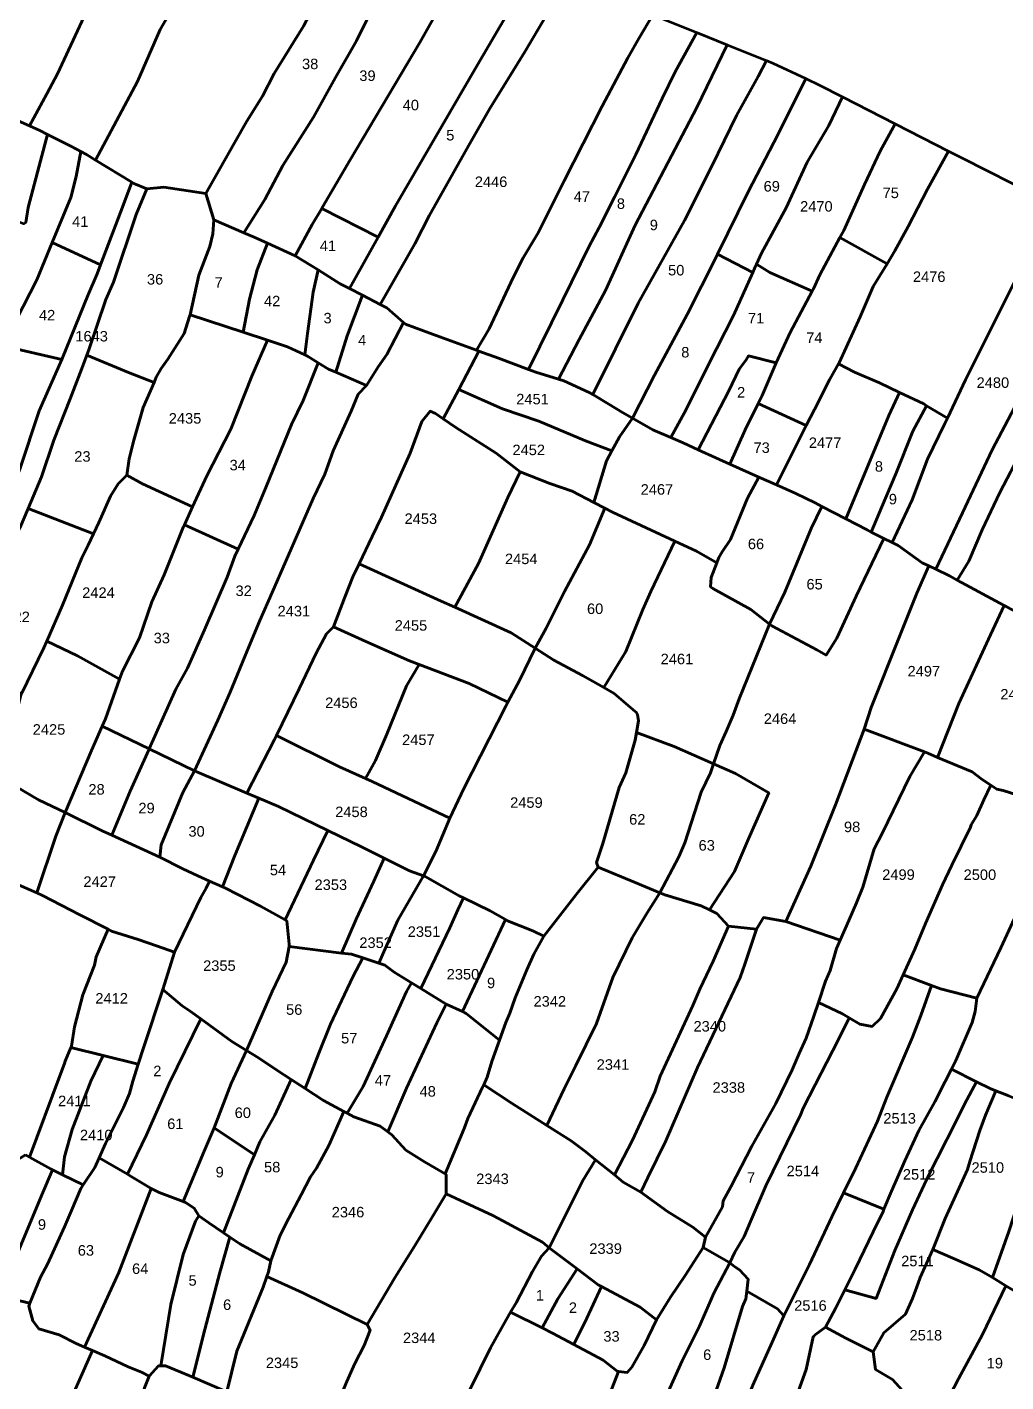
# Model space of a CAD drawing. Header units: inches. Extents: x -340598 to -226850, y -167010 to -59860.
# Drawn here: x -280088 to -267956, y -118958 to -102163 of the extents above; entities that cross this region are included whole.
import ezdxf

# ---------------------------------------------------------------- set-up
doc = ezdxf.new("R2010")
doc.units = ezdxf.units.IN
doc.header["$MEASUREMENT"] = 0
doc.layers.add('PDF6_Geometry', color=9, linetype='Continuous', true_color=0x808080)
doc.layers.add('PDF6_Text', color=7, linetype='Continuous', true_color=0xffffff)
doc.styles.add('PDF Arial', font='arial.ttf')

msp = doc.modelspace()

# ---------------------------------------------------------------- linework, layer by layer
at = {"layer": 'PDF6_Geometry', "color": 1, "lineweight": 53}
for points in [[(-278111, -99437), (-278326, -99877), (-278739, -100687), (-279162, -101555), (-279710, -102742), (-279844, -102992), (-280059, -103387), (-280161, -103340), (-280258, -103297), (-280440, -103215), (-280709, -103089), (-280896, -103026), (-281106, -102954), (-281008, -102819), (-280422, -101787), (-280066, -101102), (-279941, -100861), (-279499, -99911), (-279451, -99810), (-279336, -99559), (-279049, -99020), (-278259, -99375)], [(-277233, -99802), (-277336, -100001), (-277681, -100715), (-277893, -101159), (-278171, -101728), (-278440, -102191), (-278719, -102837), (-279242, -103812), (-279353, -103744), (-279422, -103706), (-279546, -103638), (-279833, -103494), (-279930, -103446), (-280059, -103387), (-279844, -102992), (-279710, -102742), (-279162, -101555), (-278739, -100687), (-278326, -99877), (-278111, -99437)], [(-275729, -100425), (-275912, -100762), (-276008, -100965), (-276373, -101602), (-276661, -102152), (-277026, -102740), (-277170, -103020), (-277363, -103329), (-277516, -103599), (-277872, -104226), (-278391, -104149), (-278603, -104168), (-278766, -104101), (-278790, -104086), (-279242, -103812), (-278719, -102837), (-278440, -102191), (-278171, -101728), (-277893, -101159), (-277681, -100715), (-277336, -100001), (-277233, -99802), (-276268, -100203)], [(-275073, -100727), (-275344, -101167), (-275431, -101322), (-275873, -102064), (-276007, -102334), (-276267, -102788), (-276536, -103280), (-276920, -103878), (-277141, -104302), (-277402, -104712), (-277775, -104554), (-277872, -104226), (-277516, -103599), (-277363, -103329), (-277170, -103020), (-277026, -102740), (-276661, -102152), (-276373, -101602), (-276008, -100965), (-275912, -100762), (-275729, -100425), (-275450, -100540)], [(-274462, -101030), (-274594, -101244), (-274671, -101379), (-274930, -101842), (-275219, -102353), (-276083, -103810), (-276421, -104385), (-276436, -104410), (-276554, -104611), (-276765, -104997), (-277110, -104840), (-277275, -104765), (-277402, -104712), (-277141, -104302), (-276920, -103878), (-276536, -103280), (-276267, -102788), (-276007, -102334), (-275873, -102064), (-275431, -101322), (-275344, -101167), (-275073, -100727)], [(-273789, -101363), (-273875, -101549), (-274505, -102630), (-275521, -104378), (-275738, -104767), (-276436, -104410), (-276421, -104385), (-276083, -103810), (-275219, -102353), (-274930, -101842), (-274671, -101379), (-274594, -101244), (-274462, -101030)], [(-273405, -101546), (-273651, -102015), (-273920, -102468), (-274353, -103173), (-274602, -103607), (-275102, -104494), (-275284, -104851), (-275712, -105600), (-275930, -105487), (-276093, -105403), (-275738, -104767), (-275521, -104378), (-274505, -102630), (-273875, -101549), (-273789, -101363), (-273738, -101388)], [(-272330, -102011), (-272507, -102304), (-272641, -102545), (-272958, -103143), (-273429, -104069), (-273755, -104715), (-273938, -105024), (-274063, -105265), (-274361, -105902), (-274517, -106169), (-275063, -105970), (-275399, -105845), (-275422, -105825), (-275630, -105642), (-275712, -105600), (-275284, -104851), (-275102, -104494), (-274602, -103607), (-274353, -103173), (-273920, -102468), (-273651, -102015), (-273405, -101546), (-272968, -101754)], [(-271787, -102230), (-272054, -102718), (-272218, -103046), (-272544, -103741), (-272804, -104261), (-272996, -104647), (-273121, -104879), (-273447, -105545), (-273875, -106407), (-274245, -106268), (-274487, -106180), (-274517, -106169), (-274361, -105902), (-274063, -105265), (-273938, -105024), (-273755, -104715), (-273429, -104069), (-272958, -103143), (-272641, -102545), (-272507, -102304), (-272330, -102011)], [(-271411, -102382), (-271785, -103161), (-272553, -104618), (-272918, -105428), (-273245, -106036), (-273503, -106527), (-273783, -106442), (-273875, -106407), (-273447, -105545), (-273121, -104879), (-272996, -104647), (-272804, -104261), (-272544, -103741), (-272218, -103046), (-272054, -102718), (-271787, -102230)], [(-270925, -102578), (-271025, -102775), (-271294, -103258), (-271602, -103885), (-271938, -104560), (-272514, -105583), (-273077, -106717), (-273120, -106692), (-273437, -106547), (-273503, -106527), (-273245, -106036), (-272918, -105428), (-272553, -104618), (-271785, -103161), (-271411, -102382)], [(-270437, -102801), (-270640, -103209), (-270832, -103595), (-271149, -104203), (-271530, -104977), (-271553, -105023), (-271908, -105727), (-272312, -106479), (-272584, -107011), (-272706, -106942), (-272879, -106836), (-273077, -106717), (-272514, -105583), (-271938, -104560), (-271602, -103885), (-271294, -103258), (-271025, -102775), (-270925, -102578), (-270843, -102611)], [(-269983, -103026), (-270150, -103382), (-270419, -103836), (-270678, -104405), (-270986, -104964), (-271047, -105102), (-271072, -105157), (-271093, -105205), (-271530, -104977), (-271149, -104203), (-270832, -103595), (-270640, -103209), (-270437, -102801), (-270265, -102881)], [(-269330, -103360), (-269515, -103700), (-269707, -104115), (-269966, -104684), (-270015, -104773), (-270264, -105234), (-270341, -105408), (-270356, -105437), (-270880, -105206), (-271047, -105102), (-270986, -104964), (-270678, -104405), (-270419, -103836), (-270150, -103382), (-269983, -103026)], [(-280258, -103297), (-280161, -103340), (-280059, -103387), (-279930, -103446), (-279833, -103494), (-279920, -103822), (-280074, -104401), (-280103, -104584), (-280132, -104603), (-280530, -104459), (-280440, -104102), (-280325, -103591)], [(-268666, -103699), (-268928, -104173), (-269168, -104636), (-269331, -104935), (-269429, -105096), (-270015, -104773), (-269966, -104684), (-269707, -104115), (-269515, -103700), (-269330, -103360)], [(-279422, -103706), (-279353, -103744), (-279242, -103812), (-278790, -104086), (-278891, -104361), (-279176, -105111), (-279776, -104833), (-279545, -104275), (-279478, -104014)], [(-267347, -104352), (-267514, -104693), (-267879, -105377), (-268455, -106535), (-268680, -107012), (-268939, -106856), (-268974, -106834), (-269275, -106692), (-269523, -106574), (-269831, -106439), (-270032, -106339), (-270023, -106324), (-269764, -105755), (-269600, -105378), (-269429, -105096), (-269331, -104935), (-269168, -104636), (-268928, -104173), (-268666, -103699), (-268495, -103787), (-267581, -104249)], [(-277872, -104226), (-277775, -104554), (-277785, -104727), (-277823, -104882), (-277958, -105238), (-278068, -105729), (-278073, -105750), (-278140, -105962), (-278342, -106280), (-278428, -106396), (-278486, -106502), (-278514, -106567), (-278832, -106444), (-279347, -106230), (-279323, -106165), (-279112, -105538), (-279016, -105326), (-278737, -104487), (-278603, -104168), (-278391, -104149)], [(-275738, -104767), (-276093, -105403), (-276207, -105344), (-276482, -105173), (-276765, -104997), (-276554, -104611), (-276436, -104410)], [(-266730, -104624), (-266956, -105059), (-267532, -106274), (-268128, -107403), (-268493, -108184), (-268825, -108883), (-268911, -108841), (-268993, -108802), (-269291, -108590), (-269365, -108552), (-269118, -108021), (-268926, -107519), (-268715, -107085), (-268680, -107012), (-268455, -106535), (-267879, -105377), (-267514, -104693), (-267347, -104352)], [(-277775, -104554), (-277402, -104712), (-277275, -104765), (-277110, -104840), (-277237, -105171), (-277333, -105537), (-277409, -105945), (-278068, -105729), (-277958, -105238), (-277823, -104882), (-277785, -104727)], [(-266466, -104740), (-266533, -104972), (-266706, -105348), (-266763, -105473), (-266984, -105917), (-267224, -106390), (-267513, -106891), (-267609, -107113), (-267753, -107403), (-268031, -107933), (-268252, -108396), (-268416, -108782), (-268560, -109017), (-268656, -108965), (-268825, -108883), (-268493, -108184), (-268128, -107403), (-267532, -106274), (-266956, -105059), (-266730, -104624)], [(-270015, -104773), (-269429, -105096), (-269600, -105378), (-269764, -105755), (-270023, -106324), (-270032, -106339), (-270138, -106526), (-270330, -106903), (-270431, -107103), (-270629, -107009), (-271025, -106830), (-270975, -106729), (-270802, -106324), (-270629, -105948), (-270356, -105437), (-270341, -105408), (-270264, -105234)], [(-279776, -104833), (-279176, -105111), (-279218, -105220), (-279333, -105490), (-279650, -106262), (-279659, -106282), (-280371, -106117), (-280218, -105789), (-279968, -105297)], [(-277110, -104840), (-276765, -104997), (-276482, -105173), (-276544, -105450), (-276611, -105961), (-276644, -106225), (-276861, -106125), (-277110, -106043), (-277409, -105945), (-277333, -105537), (-277237, -105171)], [(-271530, -104977), (-271093, -105205), (-271331, -105736), (-271648, -106354), (-271917, -106903), (-272108, -107252), (-272331, -107154), (-272584, -107011), (-272312, -106479), (-271908, -105727), (-271553, -105023)], [(-271047, -105102), (-270880, -105206), (-270356, -105437), (-270629, -105948), (-270802, -106324), (-271148, -106238), (-271177, -106286), (-271264, -106402), (-271388, -106672), (-271552, -106980), (-271769, -107403), (-271956, -107318), (-272108, -107252), (-271917, -106903), (-271648, -106354), (-271331, -105736), (-271093, -105205), (-271072, -105157)], [(-276482, -105173), (-276207, -105344), (-276093, -105403), (-275930, -105487), (-276120, -105990), (-276263, -106442), (-276351, -106404), (-276480, -106323), (-276611, -106241), (-276644, -106225), (-276611, -105961), (-276544, -105450)], [(-275930, -105487), (-275712, -105600), (-275630, -105642), (-275422, -105825), (-275630, -106221), (-275736, -106375), (-275880, -106607), (-276263, -106442), (-276120, -105990)], [(-278068, -105729), (-277409, -105945), (-277110, -106043), (-277303, -106492), (-277562, -107148), (-277860, -107727), (-278036, -108108), (-278658, -107823), (-278851, -107717), (-278822, -107515), (-278764, -107283), (-278649, -106878), (-278514, -106567), (-278486, -106502), (-278428, -106396), (-278342, -106280), (-278140, -105962), (-278073, -105750)], [(-275422, -105825), (-275399, -105845), (-275063, -105970), (-274517, -106169), (-274487, -106180), (-274737, -106655), (-274929, -107019), (-275024, -106953), (-275091, -106925), (-275197, -107050), (-275341, -107445), (-275696, -108236), (-275811, -108478), (-275974, -108818), (-276051, -108979), (-276148, -109230), (-276292, -109597), (-276378, -109683), (-276503, -109925), (-276714, -110368), (-276998, -110946), (-277022, -110995), (-277364, -111658), (-278012, -111382), (-277724, -110755), (-277570, -110407), (-277359, -109896), (-277205, -109520), (-277052, -109173), (-276543, -108005), (-276398, -107706), (-276293, -107417), (-276072, -106925), (-275985, -106713), (-275880, -106607), (-275736, -106375), (-275630, -106221)], [(-280371, -106117), (-279659, -106282), (-279938, -106918), (-280178, -107641), (-280245, -107805), (-280473, -108395), (-281110, -108184), (-281072, -108104), (-280909, -107680), (-280746, -107082), (-280679, -106908), (-280630, -106793), (-280582, -106667), (-280535, -106496), (-280515, -106426)], [(-277110, -106043), (-276861, -106125), (-276644, -106225), (-276611, -106241), (-276480, -106323), (-276668, -106790), (-276812, -107089), (-277129, -107871), (-277273, -108218), (-277472, -108633), (-278138, -108331), (-278036, -108108), (-277860, -107727), (-277562, -107148), (-277303, -106492)], [(-279347, -106230), (-278832, -106444), (-278514, -106567), (-278649, -106878), (-278764, -107283), (-278822, -107515), (-278851, -107717), (-278957, -107824), (-279053, -107978), (-279197, -108306), (-279263, -108444), (-280075, -108130), (-279909, -107737), (-279755, -107284), (-279553, -106773), (-279409, -106397)], [(-274487, -106180), (-274245, -106268), (-273875, -106407), (-273783, -106442), (-273503, -106527), (-273437, -106547), (-273120, -106692), (-273077, -106717), (-272879, -106836), (-272706, -106942), (-272584, -107011), (-272744, -107241), (-272839, -107415), (-273167, -107290), (-273744, -107049), (-274197, -106895), (-274737, -106655)], [(-270802, -106324), (-270975, -106729), (-271025, -106830), (-271186, -107154), (-271378, -107579), (-271552, -107501), (-271769, -107403), (-271552, -106980), (-271388, -106672), (-271264, -106402), (-271177, -106286), (-271148, -106238)], [(-276480, -106323), (-276351, -106404), (-276263, -106442), (-275880, -106607), (-275985, -106713), (-276072, -106925), (-276293, -107417), (-276398, -107706), (-276543, -108005), (-277052, -109173), (-277205, -109520), (-277359, -109896), (-277570, -110407), (-277724, -110755), (-278012, -111382), (-278574, -111110), (-278243, -110369), (-278099, -110109), (-277888, -109636), (-277609, -108980), (-277513, -108720), (-277472, -108633), (-277273, -108218), (-277129, -107871), (-276812, -107089), (-276668, -106790)], [(-270032, -106339), (-269831, -106439), (-269523, -106574), (-269275, -106692), (-269407, -106979), (-269941, -108258), (-270236, -108104), (-270320, -108060), (-270561, -107944), (-270801, -107838), (-270431, -107103), (-270330, -106903), (-270138, -106526)], [(-274737, -106655), (-274197, -106895), (-273744, -107049), (-273167, -107290), (-272839, -107415), (-272907, -107541), (-273062, -108056), (-273330, -107917), (-273609, -107821), (-273975, -107676), (-274273, -107445), (-274773, -107127), (-274929, -107019)], [(-269275, -106692), (-268974, -106834), (-268939, -106856), (-269109, -107172), (-269320, -107702), (-269493, -108108), (-269625, -108422), (-269676, -108397), (-269941, -108258), (-269407, -106979)], [(-273975, -107676), (-274129, -107994), (-274494, -108814), (-274787, -109354), (-274955, -109278), (-275974, -108818), (-275811, -108478), (-275696, -108236), (-275341, -107445), (-275197, -107050), (-275091, -106925), (-275024, -106953), (-274929, -107019), (-274773, -107127), (-274273, -107445)], [(-271025, -106830), (-270629, -107009), (-270431, -107103), (-270801, -107838), (-271020, -107740), (-271378, -107579), (-271186, -107154)], [(-268939, -106856), (-268680, -107012), (-268715, -107085), (-268926, -107519), (-269118, -108021), (-269365, -108552), (-269469, -108501), (-269625, -108422), (-269493, -108108), (-269320, -107702), (-269109, -107172)], [(-272584, -107011), (-272331, -107154), (-272108, -107252), (-271956, -107318), (-271769, -107403), (-271552, -107501), (-271378, -107579), (-271020, -107740), (-271157, -108002), (-271368, -108514), (-271474, -108668), (-271512, -108736), (-271539, -108805), (-271791, -108659), (-272059, -108534), (-272830, -108177), (-272925, -108128), (-273062, -108056), (-272907, -107541), (-272839, -107415), (-272744, -107241)], [(-278851, -107717), (-278658, -107823), (-278036, -108108), (-278138, -108331), (-278148, -108354), (-278388, -108952), (-278542, -109289), (-278696, -109733), (-278907, -110148), (-278943, -110247), (-279465, -109955), (-279843, -109777), (-279648, -109328), (-279408, -108740), (-279331, -108586), (-279263, -108444), (-279197, -108306), (-279053, -107978), (-278957, -107824)], [(-273062, -108056), (-272925, -108128), (-273118, -108582), (-273426, -109161), (-273656, -109614), (-273791, -109863), (-274089, -109673), (-274787, -109354), (-274494, -108814), (-274129, -107994), (-273975, -107676), (-273609, -107821), (-273330, -107917)], [(-271020, -107740), (-270801, -107838), (-270561, -107944), (-270320, -108060), (-270236, -108104), (-270368, -108378), (-270695, -109169), (-270884, -109564), (-271118, -109382), (-271589, -109121), (-271618, -109102), (-271608, -108986), (-271539, -108805), (-271512, -108736), (-271474, -108668), (-271368, -108514), (-271157, -108002)], [(-280075, -108130), (-279263, -108444), (-279331, -108586), (-279408, -108740), (-279648, -109328), (-279843, -109777), (-279879, -109859), (-280157, -110428), (-280869, -110107), (-280821, -110014), (-280552, -109348), (-280475, -109146), (-280360, -108827), (-280178, -108374)], [(-272059, -108534), (-272358, -109160), (-272454, -109382), (-272666, -109903), (-272941, -110350), (-273204, -110202), (-273560, -110010), (-273791, -109863), (-273656, -109614), (-273426, -109161), (-273118, -108582), (-272925, -108128), (-272830, -108177)], [(-270236, -108104), (-269941, -108258), (-269676, -108397), (-269625, -108422), (-269469, -108501), (-269810, -109217), (-270050, -109738), (-270184, -109950), (-270300, -109883), (-270858, -109584), (-270884, -109564), (-270695, -109169), (-270368, -108378)], [(-278138, -108331), (-277472, -108633), (-277513, -108720), (-277609, -108980), (-277888, -109636), (-278099, -110109), (-278243, -110369), (-278574, -111110), (-279158, -110827), (-279118, -110736), (-278943, -110247), (-278907, -110148), (-278696, -109733), (-278542, -109289), (-278388, -108952), (-278148, -108354)], [(-271539, -108805), (-271608, -108986), (-271618, -109102), (-271589, -109121), (-271118, -109382), (-270884, -109564), (-271261, -110491), (-271338, -110693), (-271425, -110896), (-271501, -111069), (-271579, -111297), (-272069, -111079), (-272535, -110907), (-272511, -110761), (-272521, -110684), (-272540, -110655), (-272550, -110646), (-272810, -110424), (-272941, -110350), (-272666, -109903), (-272454, -109382), (-272358, -109160), (-272059, -108534), (-271791, -108659)], [(-269469, -108501), (-269365, -108552), (-269291, -108590), (-268993, -108802), (-268911, -108841), (-269060, -109178), (-269281, -109737), (-269626, -110596), (-269713, -110866), (-270068, -111802), (-270375, -112564), (-270683, -113249), (-270962, -113200), (-271048, -113345), (-271394, -113307), (-271539, -113153), (-271630, -113107), (-271318, -112632), (-271145, -112227), (-270895, -111657), (-271309, -111417), (-271579, -111297), (-271501, -111069), (-271425, -110896), (-271338, -110693), (-271261, -110491), (-270884, -109564), (-270858, -109584), (-270300, -109883), (-270184, -109950), (-270050, -109738), (-269810, -109217)], [(-275974, -108818), (-274955, -109278), (-274787, -109354), (-274089, -109673), (-273791, -109863), (-273983, -110261), (-274129, -110530), (-274608, -110300), (-275228, -110066), (-275349, -110020), (-275888, -109780), (-276292, -109597), (-276148, -109230), (-276051, -108979)], [(-268911, -108841), (-268825, -108883), (-268656, -108965), (-268560, -109017), (-267976, -109333), (-268146, -109698), (-268540, -110547), (-268802, -111216), (-268924, -111164), (-268965, -111149), (-269713, -110866), (-269626, -110596), (-269281, -109737), (-269060, -109178)], [(-267976, -109333), (-267944, -109351), (-267777, -109439), (-267636, -109515), (-267223, -109717), (-267163, -109744), (-266684, -109958), (-266566, -109980), (-266607, -110102), (-266751, -110488), (-267039, -111318), (-267246, -111860), (-267991, -111627), (-268068, -111608), (-268142, -111561), (-268251, -111492), (-268376, -111396), (-268802, -111216), (-268540, -110547), (-268146, -109698)], [(-276292, -109597), (-275888, -109780), (-275349, -110020), (-275228, -110066), (-275387, -110329), (-275627, -110927), (-275771, -111255), (-275893, -111478), (-276214, -111332), (-276998, -110946), (-276714, -110368), (-276503, -109925), (-276378, -109683)], [(-279843, -109777), (-279465, -109955), (-278943, -110247), (-279118, -110736), (-279158, -110827), (-279291, -111132), (-279614, -111901), (-279945, -111740), (-280474, -111431), (-280388, -111219), (-280234, -110737), (-280157, -110428), (-279879, -109859)], [(-273791, -109863), (-273560, -110010), (-273204, -110202), (-272941, -110350), (-272810, -110424), (-272550, -110646), (-272540, -110655), (-272521, -110684), (-272511, -110761), (-272535, -110907), (-272550, -111003), (-272665, -111408), (-272751, -111591), (-272867, -111986), (-272953, -112285), (-273030, -112517), (-273010, -112575), (-273280, -112912), (-273683, -113433), (-273818, -113366), (-274135, -113241), (-274158, -113227), (-274347, -113116), (-274679, -112958), (-274732, -112933), (-275155, -112692), (-275175, -112685), (-275021, -112383), (-274848, -111968), (-274675, -111602), (-274156, -110579), (-274129, -110530), (-273983, -110261)], [(-275228, -110066), (-274608, -110300), (-274129, -110530), (-274156, -110579), (-274675, -111602), (-274848, -111968), (-275810, -111515), (-275893, -111478), (-275771, -111255), (-275627, -110927), (-275387, -110329)], [(-279158, -110827), (-278574, -111110), (-278580, -111122), (-278810, -111633), (-279036, -112180), (-279156, -112125), (-279614, -111901), (-279291, -111132)], [(-276998, -110946), (-276214, -111332), (-275893, -111478), (-275810, -111515), (-274848, -111968), (-275021, -112383), (-275175, -112685), (-275347, -112624), (-275662, -112467), (-275944, -112326), (-276361, -112122), (-276973, -111825), (-277215, -111722), (-277364, -111658), (-277022, -110995)], [(-272535, -110907), (-272069, -111079), (-271579, -111297), (-271617, -111407), (-271732, -111648), (-271934, -112275), (-272010, -112449), (-272247, -112895), (-272549, -112767), (-273010, -112575), (-273030, -112517), (-272953, -112285), (-272867, -111986), (-272751, -111591), (-272665, -111408), (-272550, -111003)], [(-269713, -110866), (-268965, -111149), (-269145, -111454), (-269491, -112158), (-269587, -112351), (-269731, -112824), (-269808, -113017), (-269904, -113238), (-270012, -113482), (-270683, -113249), (-270375, -112564), (-270068, -111802)], [(-278574, -111110), (-278012, -111382), (-278156, -111652), (-278425, -112298), (-278444, -112452), (-279036, -112180), (-278810, -111633), (-278580, -111122)], [(-268965, -111149), (-268924, -111164), (-268802, -111216), (-268376, -111396), (-268251, -111492), (-268142, -111561), (-268231, -111743), (-268318, -111936), (-268385, -112051), (-268395, -112080), (-268625, -112553), (-268740, -112794), (-268952, -113277), (-269086, -113595), (-269228, -113911), (-269307, -114087), (-269509, -114453), (-269615, -114550), (-269768, -114521), (-269900, -114443), (-269980, -114396), (-270279, -114254), (-270192, -113991), (-270134, -113856), (-270057, -113586), (-270012, -113482), (-269904, -113238), (-269808, -113017), (-269731, -112824), (-269587, -112351), (-269491, -112158), (-269145, -111454)], [(-271579, -111297), (-271309, -111417), (-270895, -111657), (-271145, -112227), (-271318, -112632), (-271630, -113107), (-271731, -113056), (-272183, -112921), (-272247, -112895), (-272010, -112449), (-271934, -112275), (-271732, -111648), (-271617, -111407)], [(-279614, -111901), (-279733, -112193), (-279968, -112895), (-280252, -112772), (-280576, -112616), (-280733, -112541), (-280847, -112479), (-280541, -111653), (-280474, -111431), (-279945, -111740)], [(-278012, -111382), (-277364, -111658), (-277215, -111722), (-277511, -112433), (-277665, -112821), (-277827, -112749), (-277973, -112684), (-278156, -112597), (-278444, -112452), (-278425, -112298), (-278156, -111652)], [(-268142, -111561), (-268068, -111608), (-267991, -111627), (-267246, -111860), (-267317, -112060), (-267433, -112321), (-267654, -112803), (-267750, -112996), (-268019, -113575), (-268316, -114202), (-268768, -114087), (-268879, -114044), (-269228, -113911), (-269086, -113595), (-268952, -113277), (-268740, -112794), (-268625, -112553), (-268395, -112080), (-268385, -112051), (-268318, -111936), (-268231, -111743)], [(-277215, -111722), (-276973, -111825), (-276361, -112122), (-276540, -112490), (-276890, -113229), (-277194, -113059), (-277627, -112838), (-277665, -112821), (-277511, -112433)], [(-279036, -112180), (-278444, -112452), (-278156, -112597), (-277973, -112684), (-277827, -112749), (-277867, -112838), (-277934, -112954), (-278261, -113629), (-278482, -113552), (-278713, -113475), (-279040, -113369), (-279085, -113346), (-279434, -113167), (-279896, -112926), (-279968, -112895), (-279733, -112193), (-279614, -111901), (-279156, -112125)], [(-276361, -112122), (-275944, -112326), (-275662, -112467), (-275790, -112750), (-276011, -113223), (-276192, -113641), (-276838, -113561), (-276838, -113532), (-276867, -113242), (-276890, -113229), (-276540, -112490)], [(-275662, -112467), (-275347, -112624), (-275175, -112685), (-275491, -113232), (-275729, -113767), (-275928, -113702), (-276068, -113657), (-276192, -113641), (-276011, -113223), (-275790, -112750)], [(-275175, -112685), (-275155, -112692), (-274732, -112933), (-274679, -112958), (-274751, -113106), (-274847, -113328), (-275207, -114082), (-275322, -114011), (-275539, -113878), (-275654, -113791), (-275729, -113767), (-275491, -113232)], [(-273010, -112575), (-272549, -112767), (-272247, -112895), (-272404, -113143), (-272587, -113452), (-272827, -113944), (-273029, -114513), (-273288, -115034), (-273432, -115324), (-273644, -115780), (-274076, -115507), (-274428, -115274), (-274384, -115179), (-274327, -114987), (-274232, -114723), (-274154, -114504), (-274106, -114388), (-274039, -114196), (-273895, -113848), (-273808, -113655), (-273683, -113433), (-273280, -112912)], [(-277827, -112749), (-277665, -112821), (-277627, -112838), (-277194, -113059), (-276890, -113229), (-276867, -113242), (-276838, -113532), (-276838, -113561), (-276876, -113754), (-277049, -114120), (-277370, -114848), (-277549, -114738), (-277936, -114457), (-278068, -114362), (-278164, -114294), (-278405, -114092), (-278261, -113629), (-277934, -112954), (-277867, -112838)], [(-274679, -112958), (-274347, -113116), (-274158, -113227), (-274691, -114367), (-274894, -114273), (-275207, -114082), (-274847, -113328), (-274751, -113106)], [(-272247, -112895), (-272183, -112921), (-271731, -113056), (-271630, -113107), (-271539, -113153), (-271394, -113307), (-271586, -113741), (-271750, -114088), (-271836, -114291), (-272240, -115169), (-272307, -115362), (-272585, -115960), (-272809, -116392), (-273041, -116203), (-273162, -116105), (-273345, -115970), (-273644, -115780), (-273432, -115324), (-273288, -115034), (-273029, -114513), (-272827, -113944), (-272587, -113452), (-272404, -113143)], [(-279085, -113346), (-279040, -113369), (-278713, -113475), (-278482, -113552), (-278261, -113629), (-278405, -114092), (-278645, -114815), (-278711, -115020), (-279146, -114912), (-279546, -114813), (-279539, -114797), (-279501, -114555), (-279395, -114160), (-279251, -113793), (-279232, -113687)], [(-274158, -113227), (-274135, -113241), (-273818, -113366), (-273683, -113433), (-273808, -113655), (-273895, -113848), (-274039, -114196), (-274106, -114388), (-274154, -114504), (-274232, -114723), (-274644, -114389), (-274691, -114367)], [(-271394, -113307), (-271048, -113345), (-271192, -113779), (-271250, -113943), (-271778, -115062), (-272172, -115969), (-272393, -116422), (-272479, -116606), (-272701, -116480), (-272809, -116392), (-272585, -115960), (-272307, -115362), (-272240, -115169), (-271836, -114291), (-271750, -114088), (-271586, -113741)], [(-270683, -113249), (-270012, -113482), (-270057, -113586), (-270134, -113856), (-270192, -113991), (-270279, -114254), (-270336, -114425), (-270432, -114695), (-270518, -114888), (-270605, -115091), (-270806, -115505), (-271104, -116036), (-271364, -116538), (-271460, -116711), (-271469, -116788), (-271681, -117165), (-271835, -117039), (-272152, -116847), (-272479, -116606), (-272393, -116422), (-272172, -115969), (-271778, -115062), (-271250, -113943), (-271192, -113779), (-271048, -113345), (-270962, -113200)], [(-276838, -113561), (-276192, -113641), (-276068, -113657), (-275928, -113702), (-276049, -113936), (-276327, -114525), (-276471, -114882), (-276643, -115320), (-276815, -115209), (-276991, -115094), (-277221, -114940), (-277370, -114848), (-277049, -114120), (-276876, -113754)], [(-275928, -113702), (-275729, -113767), (-275654, -113791), (-275539, -113878), (-275322, -114011), (-275385, -114119), (-275635, -114669), (-275923, -115296), (-276122, -115627), (-276162, -115605), (-276413, -115470), (-276643, -115320), (-276471, -114882), (-276327, -114525), (-276049, -113936)], [(-275322, -114011), (-275207, -114082), (-274894, -114273), (-275010, -114505), (-275384, -115315), (-275618, -115856), (-275711, -115788), (-276038, -115672), (-276122, -115627), (-275923, -115296), (-275635, -114669), (-275385, -114119)], [(-269228, -113911), (-268879, -114044), (-269009, -114415), (-269114, -114685), (-269431, -115427), (-269547, -115726), (-269815, -116305), (-269967, -116614), (-270113, -116913), (-270392, -117501), (-270709, -118138), (-270786, -118051), (-271169, -117831), (-271151, -117685), (-271257, -117569), (-271315, -117531), (-271379, -117483), (-271315, -117348), (-271200, -117155), (-271123, -116971), (-270931, -116528), (-270499, -115640), (-270470, -115563), (-270028, -114704), (-269900, -114443), (-269768, -114521), (-269615, -114550), (-269509, -114453), (-269307, -114087)], [(-278405, -114092), (-278164, -114294), (-278068, -114362), (-277936, -114457), (-278327, -115259), (-278606, -115895), (-278843, -116382), (-279196, -116182), (-279115, -116002), (-278894, -115558), (-278818, -115384), (-278779, -115230), (-278711, -115020), (-278645, -114815)], [(-268879, -114044), (-268768, -114087), (-268316, -114202), (-268336, -114366), (-268374, -114501), (-268576, -114974), (-268632, -115082), (-268710, -115234), (-268835, -115485), (-269037, -115842), (-269210, -116218), (-269373, -116594), (-269467, -116817), (-269967, -116614), (-269815, -116305), (-269547, -115726), (-269431, -115427), (-269114, -114685), (-269009, -114415)], [(-274894, -114273), (-274691, -114367), (-274644, -114389), (-274232, -114723), (-274327, -114987), (-274384, -115179), (-274428, -115274), (-274442, -115305), (-274624, -115691), (-274672, -115816), (-274906, -116378), (-275163, -116231), (-275394, -116087), (-275567, -115894), (-275618, -115856), (-275384, -115315), (-275010, -114505)], [(-269900, -114443), (-270028, -114704), (-270470, -115563), (-270499, -115640), (-270931, -116528), (-271123, -116971), (-271200, -117155), (-271315, -117348), (-271379, -117483), (-271392, -117473), (-271710, -117290), (-271681, -117165), (-271469, -116788), (-271460, -116711), (-271364, -116538), (-271104, -116036), (-270806, -115505), (-270605, -115091), (-270518, -114888), (-270432, -114695), (-270336, -114425), (-270279, -114254), (-269980, -114396)], [(-277936, -114457), (-277549, -114738), (-277370, -114848), (-277558, -115258), (-277769, -115808), (-277894, -116098), (-278154, -116723), (-278452, -116609), (-278548, -116561), (-278817, -116397), (-278843, -116382), (-278606, -115895), (-278327, -115259)], [(-279546, -114813), (-279146, -114912), (-279299, -115230), (-279529, -115828), (-279625, -116166), (-279648, -116389), (-279773, -116328), (-279788, -116320), (-280058, -116172), (-279683, -115163), (-279626, -115009), (-279616, -114980)], [(-277370, -114848), (-277221, -114940), (-276991, -115094), (-276815, -115209), (-277019, -115653), (-277202, -115981), (-277270, -116142), (-277769, -115808), (-277558, -115258)], [(-279146, -114912), (-278711, -115020), (-278779, -115230), (-278818, -115384), (-278894, -115558), (-279115, -116002), (-279196, -116182), (-279250, -116301), (-279392, -116515), (-279648, -116389), (-279625, -116166), (-279529, -115828), (-279299, -115230)], [(-276815, -115209), (-276643, -115320), (-276413, -115470), (-276162, -115605), (-276346, -116029), (-276499, -116309), (-276576, -116415), (-276692, -116637), (-276845, -116926), (-276951, -117139), (-277066, -117457), (-277451, -117245), (-277574, -117162), (-277652, -117109), (-277346, -116319), (-277270, -116142), (-277202, -115981), (-277019, -115653)], [(-268632, -115082), (-268320, -115237), (-268470, -115514), (-268566, -115707), (-268806, -116189), (-268911, -116392), (-269113, -116826), (-269334, -117327), (-269565, -117925), (-269952, -117815), (-269824, -117559), (-269603, -117096), (-269479, -116845), (-269467, -116817), (-269373, -116594), (-269210, -116218), (-269037, -115842), (-268835, -115485), (-268710, -115234)], [(-274428, -115274), (-274076, -115507), (-273644, -115780), (-273345, -115970), (-273162, -116105), (-273041, -116203), (-273201, -116461), (-273615, -117295), (-273700, -117224), (-274191, -116963), (-274316, -116896), (-274893, -116626), (-274893, -116385), (-274906, -116378), (-274672, -115816), (-274624, -115691), (-274442, -115305)], [(-268320, -115237), (-268152, -115321), (-268081, -115348), (-268210, -115649), (-268277, -115841), (-268402, -116227), (-268431, -116324), (-268575, -116642), (-268709, -116931), (-268862, -117315), (-268863, -117317), (-269017, -117665), (-269065, -117790), (-269113, -117925), (-269199, -118118), (-269468, -118350), (-269603, -118584), (-269939, -118417), (-270192, -118281), (-270065, -118041), (-269952, -117815), (-269565, -117925), (-269334, -117327), (-269113, -116826), (-268911, -116392), (-268806, -116189), (-268566, -115707), (-268470, -115514)], [(-268081, -115348), (-267921, -115410), (-267508, -115571), (-267359, -115636), (-267488, -115860), (-267700, -116420), (-267920, -117095), (-268124, -117665), (-268286, -117568), (-268613, -117423), (-268862, -117315), (-268709, -116931), (-268575, -116642), (-268431, -116324), (-268402, -116227), (-268277, -115841), (-268210, -115649)], [(-276162, -115605), (-276122, -115627), (-276038, -115672), (-275711, -115788), (-275618, -115856), (-275567, -115894), (-275394, -116087), (-275163, -116231), (-274906, -116378), (-274893, -116385), (-274893, -116626), (-275066, -116916), (-275277, -117263), (-275527, -117659), (-275873, -118247), (-276672, -117852), (-277115, -117650), (-277095, -117592), (-277066, -117457), (-276951, -117139), (-276845, -116926), (-276692, -116637), (-276576, -116415), (-276499, -116309), (-276346, -116029)], [(-267359, -115636), (-267287, -115667), (-266883, -115823), (-267017, -116207), (-267295, -116882), (-267564, -117500), (-267722, -117905), (-267805, -117857), (-267956, -117766), (-268124, -117665), (-267920, -117095), (-267700, -116420), (-267488, -115860)], [(-277769, -115808), (-277270, -116142), (-277346, -116319), (-277652, -117109), (-277836, -116985), (-277961, -116898), (-278019, -116802), (-278124, -116734), (-278154, -116723), (-277894, -116098)], [(-280106, -116141), (-280087, -116157), (-280058, -116172), (-279788, -116320), (-279773, -116328), (-279904, -116639), (-280163, -117256), (-280428, -117894), (-280723, -117824), (-280701, -117758), (-280673, -117575), (-280548, -116986), (-280509, -116851), (-280466, -116752), (-280327, -116436), (-280279, -116330), (-280241, -116224)], [(-279196, -116182), (-278843, -116382), (-278817, -116397), (-278548, -116561), (-278951, -117603), (-279377, -118525), (-279479, -118481), (-279691, -118375), (-279941, -118298), (-280018, -118201), (-280066, -118018), (-280052, -117983), (-279922, -117661), (-279836, -117497), (-279769, -117352), (-279625, -117034), (-279538, -116831), (-279423, -116561), (-279392, -116515), (-279250, -116301)], [(-273041, -116203), (-272809, -116392), (-272701, -116480), (-272479, -116606), (-272152, -116847), (-271835, -117039), (-271681, -117165), (-271710, -117290), (-271931, -117637), (-272113, -117907), (-272286, -118187), (-272488, -118033), (-272967, -117776), (-273008, -117754), (-273271, -117556), (-273585, -117320), (-273615, -117295), (-273201, -116461)], [(-279773, -116328), (-279648, -116389), (-279392, -116515), (-279423, -116561), (-279538, -116831), (-279625, -117034), (-279769, -117352), (-279836, -117497), (-279922, -117661), (-280052, -117983), (-280428, -117894), (-280163, -117256), (-279904, -116639)], [(-278548, -116561), (-278452, -116609), (-278154, -116723), (-278124, -116734), (-278019, -116802), (-277961, -116898), (-277999, -116966), (-278153, -117380), (-278306, -117998), (-278430, -118760), (-278460, -118760), (-278575, -118885), (-278671, -118837), (-278835, -118770), (-279124, -118635), (-279276, -118569), (-279377, -118525), (-278951, -117603)], [(-269967, -116614), (-269467, -116817), (-269479, -116845), (-269603, -117096), (-269824, -117559), (-269952, -117815), (-270065, -118041), (-270192, -118281), (-270314, -118369), (-270343, -118398), (-270430, -118803), (-270702, -119551), (-271083, -119411), (-271247, -119365), (-271093, -118997), (-270853, -118466), (-270709, -118138), (-270392, -117501), (-270113, -116913)], [(-277961, -116898), (-277836, -116985), (-277652, -117109), (-277574, -117162), (-277701, -117602), (-277883, -118306), (-278032, -118900), (-278181, -118837), (-278373, -118760), (-278430, -118760), (-278306, -117998), (-278153, -117380), (-277999, -116966)], [(-277574, -117162), (-277451, -117245), (-277066, -117457), (-277095, -117592), (-277115, -117650), (-277162, -117785), (-277489, -118576), (-277614, -119079), (-278032, -118900), (-277883, -118306), (-277701, -117602)], [(-273615, -117295), (-273585, -117320), (-273271, -117556), (-273508, -117927), (-273705, -118288), (-274097, -118095), (-274027, -117976), (-273825, -117590), (-273710, -117397)], [(-271710, -117290), (-271392, -117473), (-271379, -117483), (-271575, -117859), (-271613, -117946), (-271757, -118274), (-271968, -118698), (-272158, -119118), (-272209, -119229), (-272564, -120145), (-272828, -120835), (-273429, -120618), (-273237, -120068), (-273055, -119644), (-272863, -119104), (-272759, -118827), (-272651, -118843), (-272593, -118776), (-272440, -118506), (-272286, -118187), (-272113, -117907), (-271931, -117637)], [(-268862, -117315), (-268613, -117423), (-268286, -117568), (-268124, -117665), (-267956, -117766), (-268247, -118368), (-268545, -118918), (-268708, -119236), (-268804, -119362), (-268968, -119237), (-269160, -119150), (-269362, -118928), (-269574, -118803), (-269603, -118584), (-269468, -118350), (-269199, -118118), (-269113, -117925), (-269065, -117790), (-269017, -117665), (-268863, -117317)], [(-273271, -117556), (-273008, -117754), (-272967, -117776), (-273152, -118168), (-273310, -118495), (-273575, -118352), (-273705, -118288), (-273508, -117927)], [(-271379, -117483), (-271315, -117531), (-271257, -117569), (-271151, -117685), (-271169, -117831), (-271180, -117926), (-271219, -118023), (-271449, -118785), (-271622, -119277), (-271663, -119355), (-272158, -119118), (-271968, -118698), (-271757, -118274), (-271613, -117946), (-271575, -117859)], [(-277115, -117650), (-276672, -117852), (-275873, -118247), (-275835, -118315), (-275912, -118507), (-276027, -118729), (-276123, -118951), (-276305, -119385), (-276440, -119640), (-276873, -119463), (-276911, -119328), (-277527, -119116), (-277614, -119079), (-277489, -118576), (-277162, -117785)], [(-280723, -117824), (-280428, -117894), (-280052, -117983), (-280066, -118018), (-280018, -118201), (-279941, -118298), (-279691, -118375), (-279479, -118481), (-279377, -118525), (-279276, -118569), (-279633, -119368), (-279787, -119773), (-280041, -120316), (-280142, -120275), (-280517, -120178), (-280841, -120066), (-281210, -119938), (-281492, -119830), (-281297, -119321), (-281124, -118896), (-281057, -118665), (-280941, -118385), (-280855, -118144), (-280759, -117932)], [(-272967, -117776), (-272488, -118033), (-272286, -118187), (-272440, -118506), (-272593, -118776), (-272651, -118843), (-272759, -118827), (-272776, -118824), (-272949, -118689), (-273310, -118495), (-273152, -118168)], [(-271169, -117831), (-270786, -118051), (-270709, -118138), (-270853, -118466), (-271093, -118997), (-271247, -119365), (-271285, -119354), (-271622, -119277), (-271449, -118785), (-271219, -118023), (-271180, -117926)], [(-267956, -117766), (-267805, -117857), (-267722, -117905), (-267439, -118069), (-267119, -118215), (-267208, -118387), (-267275, -118522), (-267515, -119081), (-267756, -119564), (-267935, -119995), (-268030, -119910), (-268082, -119863), (-268236, -119738), (-268389, -119620), (-268448, -119574), (-268525, -119468), (-268573, -119400), (-268708, -119236), (-268545, -118918), (-268247, -118368)], [(-273705, -118288), (-273575, -118352), (-273310, -118495), (-272949, -118689), (-272776, -118824), (-272759, -118827), (-272863, -119104), (-273055, -119644), (-273237, -120068), (-273429, -120618), (-273777, -120511), (-273804, -120503), (-274266, -120320), (-275007, -120002), (-274978, -119925), (-274911, -119741), (-274728, -119317), (-274344, -118536), (-274152, -118188), (-274097, -118095)], [(-270192, -118281), (-269939, -118417), (-269603, -118584), (-269574, -118803), (-269362, -118928), (-269160, -119150), (-269352, -119584), (-269563, -119979), (-269717, -119912), (-270150, -119768), (-270294, -119700), (-270702, -119551), (-270430, -118803), (-270343, -118398), (-270314, -118369)], [(-279276, -118569), (-279124, -118635), (-278835, -118770), (-278671, -118837), (-278575, -118885), (-278633, -119030), (-278825, -119502), (-278873, -119628), (-278959, -119908), (-279161, -120390), (-279238, -120616), (-279623, -120487), (-280041, -120316), (-279787, -119773), (-279633, -119368)]]:
    msp.add_lwpolyline(points, close=True, dxfattribs=at)
for points in [[(-280103, -104584), (-280074, -104401), (-279920, -103822), (-279833, -103494), (-279546, -103638), (-279422, -103706), (-279478, -104014), (-279545, -104275), (-279776, -104833), (-279968, -105297), (-280218, -105789)], [(-280178, -107641), (-279938, -106918), (-279659, -106282), (-279650, -106262), (-279333, -105490), (-279218, -105220), (-279176, -105111), (-278891, -104361), (-278790, -104086), (-278766, -104101), (-278603, -104168), (-278737, -104487), (-279016, -105326), (-279112, -105538), (-279323, -106165), (-279347, -106230), (-279409, -106397), (-279553, -106773), (-279755, -107284), (-279909, -107737), (-280075, -108130), (-280178, -108374)], [(-267944, -109351), (-267976, -109333), (-268560, -109017), (-268416, -108782), (-268252, -108396), (-268031, -107933), (-267753, -107403)], [(-280252, -112772), (-279968, -112895), (-279896, -112926), (-279434, -113167), (-279085, -113346), (-279232, -113687), (-279251, -113793), (-279395, -114160), (-279501, -114555), (-279539, -114797), (-279546, -114813), (-279616, -114980), (-279626, -115009), (-279683, -115163), (-280058, -116172), (-280087, -116157), (-280106, -116141)], [(-267921, -115410), (-268081, -115348), (-268152, -115321), (-268320, -115237), (-268632, -115082), (-268576, -114974), (-268374, -114501), (-268336, -114366), (-268316, -114202), (-268019, -113575), (-267750, -112996)], [(-276305, -119385), (-276123, -118951), (-276027, -118729), (-275912, -118507), (-275835, -118315), (-275873, -118247), (-275527, -117659), (-275277, -117263), (-275066, -116916), (-274893, -116626), (-274316, -116896), (-274191, -116963), (-273700, -117224), (-273615, -117295), (-273710, -117397), (-273825, -117590), (-274027, -117976), (-274097, -118095), (-274152, -118188), (-274344, -118536), (-274728, -119317)], [(-278633, -119030), (-278575, -118885), (-278460, -118760), (-278430, -118760), (-278373, -118760), (-278181, -118837), (-278032, -118900), (-277614, -119079)]]:
    msp.add_lwpolyline(points, dxfattribs=at)

# ---------------------------------------------------------------- texts
at = {"layer": 'PDF6_Text', "color": 4, "attachment_point": 7, "rotation": 0.0321, "style": 'PDF Arial'}
for s, insert, char_height in [('38', (-276680, -102686), 129.9), ('39', (-275970, -102832), 129.9), ('40', (-275432, -103196), 129.9), ('5', (-274893, -103570), 130), ('2446', (-274539, -104147), 129.9), ('69', (-270959, -104203), 129.9), ('47', (-273313, -104329), 129.9), ('8', (-272778, -104418), 130), ('75', (-269484, -104285), 129.9), ('2470', (-270507, -104452), 129.9), ('41', (-279530, -104639), 129.9), ('9', (-272370, -104683), 130), ('41', (-276460, -104939), 129.9), ('50', (-272143, -105243), 129.9), ('36', (-278602, -105356), 129.9), ('7', (-277764, -105394), 130), ('2476', (-269108, -105324), 129.9), ('42', (-277152, -105624), 129.9), ('42', (-279941, -105799), 129.9), ('3', (-276414, -105837), 130), ('71', (-271153, -105836), 129.9), ('1643', (-279490, -106062), 129.9), ('74', (-270431, -106078), 129.9), ('4', (-275985, -106109), 130), ('8', (-271980, -106260), 130), ('2', (-271288, -106755), 130), ('2480', (-268319, -106637), 129.9), ('2451', (-274025, -106841), 129.9), ('2435', (-278332, -107080), 129.9), ('73', (-271084, -107443), 129.9), ('2477', (-270399, -107380), 129.9), ('23', (-279503, -107552), 129.9), ('2452', (-274072, -107471), 129.9), ('34', (-277578, -107659), 129.9), ('8', (-269580, -107676), 130), ('2467', (-272483, -107961), 129.9), ('9', (-269407, -108081), 130), ('2453', (-275409, -108324), 129.9), ('66', (-271154, -108637), 129.9), ('2454', (-274165, -108822), 129.9), ('2424', (-279405, -109239), 129.9), ('32', (-277504, -109217), 129.9), ('65', (-270428, -109136), 129.9), ('2431', (-276983, -109469), 129.9), ('60', (-273148, -109440), 129.9), ('22', (-280255, -109539), 129.9), ('33', (-278519, -109803), 129.9), ('2455', (-275532, -109647), 129.9), ('2461', (-272235, -110063), 129.9), ('2497', (-269175, -110214), 129.9), ('2456', (-276394, -110606), 129.9), ('2496', (-268025, -110500), 129.9), ('2464', (-270957, -110803), 129.9), ('2425', (-280018, -110936), 129.9), ('2457', (-275440, -111064), 129.9), ('28', (-279328, -111679), 129.9), ('29', (-278708, -111911), 129.9), ('2458', (-276269, -111958), 129.9), ('2459', (-274101, -111843), 129.9), ('62', (-272626, -112051), 129.9), ('98', (-269963, -112144), 129.9), ('30', (-278088, -112200), 129.9), ('63', (-271765, -112373), 129.9), ('2427', (-279390, -112821), 129.9), ('54', (-277079, -112679), 129.9), ('2499', (-269489, -112736), 129.9), ('2500', (-268480, -112737), 129.9), ('2353', (-276525, -112861), 129.9), ('2351', (-275370, -113443), 129.9), ('2352', (-275970, -113580), 129.9), ('2355', (-277906, -113864), 129.9), ('2350', (-274887, -113971), 129.9), ('9', (-274387, -114079), 130), ('2412', (-279242, -114268), 129.9), ('2342', (-273811, -114307), 129.9), ('56', (-276878, -114409), 129.9), ('2340', (-271828, -114616), 129.9), ('57', (-276196, -114764), 129.9), ('2', (-278524, -115168), 130), ('2341', (-273028, -115090), 129.9), ('47', (-275778, -115285), 129.9), ('48', (-275223, -115423), 129.9), ('2338', (-271592, -115375), 129.9), ('2411', (-279704, -115540), 129.9), ('61', (-278351, -115825), 129.9), ('60', (-277515, -115688), 129.9), ('2513', (-269475, -115757), 129.9), ('2410', (-279433, -115964), 129.9), ('9', (-277751, -116424), 130), ('58', (-277151, -116362), 129.9), ('2343', (-274521, -116507), 129.9), ('7', (-271164, -116488), 130), ('2514', (-270674, -116410), 129.9), ('2512', (-269233, -116452), 129.9), ('2510', (-268382, -116367), 129.9), ('2346', (-276312, -116920), 129.9), ('9', (-279954, -117073), 130), ('63', (-279460, -117394), 129.9), ('2339', (-273119, -117372), 129.9), ('2511', (-269254, -117526), 129.9), ('64', (-278787, -117621), 129.9), ('5', (-278087, -117767), 130), ('1', (-273782, -117949), 130), ('6', (-277659, -118067), 130), ('2', (-273373, -118103), 130), ('2516', (-270580, -118078), 129.9), ('2344', (-275429, -118478), 129.9), ('33', (-272945, -118460), 129.9), ('2518', (-269150, -118446), 129.9), ('6', (-271709, -118687), 130), ('2345', (-277129, -118788), 129.9), ('19', (-268194, -118792), 129.9)]:
    msp.add_mtext(s, dxfattribs=dict(at, insert=insert, char_height=char_height))

doc.saveas('drawing.dxf')
